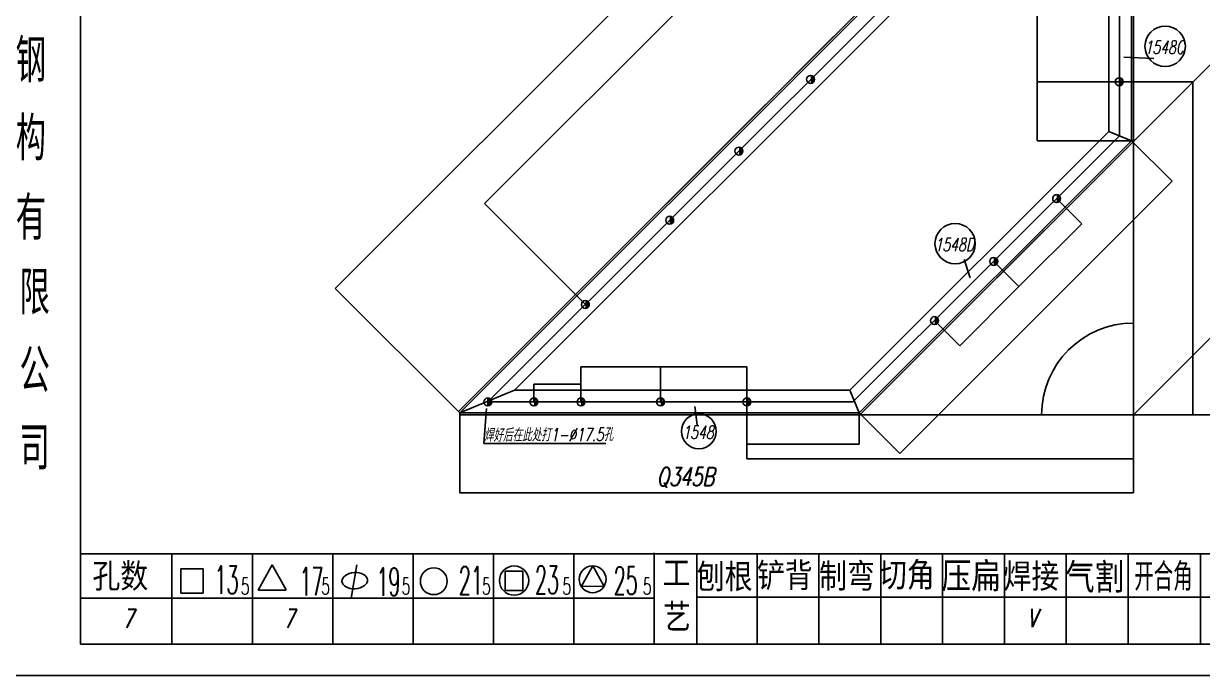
# Model space of a CAD drawing. Header units: millimetres. Extents: x -1378 to 644, y -1773 to 1979.
# Drawn here: x -1078.6 to -888, y -1773 to -1667.5 of the extents above; entities that cross this region are included whole.
import ezdxf
from ezdxf.enums import TextEntityAlignment as Align

# ---------------------------------------------------------------- set-up
doc = ezdxf.new("R2010")
doc.units = ezdxf.units.MM
for name, color, linetype in [('1', 7, 'Continuous'), ('11', 7, 'Continuous'), ('12', 7, 'Continuous')]:
    doc.layers.add(name, color=color, linetype=linetype)
doc.styles.add('hz', font='txt.shx', dxfattribs={"width": 0.7, "oblique": 12, "bigfont": 'hztxt.shx'})
doc.dimstyles.new('ISO-25', dxfattribs={"dimscale": 0.001, "dimtxt": 2.5, "dimasz": 2.5, "dimexe": 1.25, "dimexo": 0.625, "dimtad": 1, "dimtxsty": 'Standard', "dimcen": 2.5, "dimadec": 0, "dimazin": 0, "dimtfac": 1, "dimtmove": 0, "dimatfit": 3, "dimfxl": 0, "dimarcsym": 0})
doc.dimstyles.new('ISO-25$0', dxfattribs={"dimscale": 0.001, "dimtxt": 2, "dimasz": 1, "dimexe": 1.25, "dimexo": 0.625, "dimtad": 1, "dimdsep": 46, "dimtxsty": 'Standard', "dimcen": 2.5, "dimclrd": 1, "dimclre": 2, "dimclrt": 6, "dimadec": 0, "dimazin": 0, "dimtfac": 1, "dimtmove": 0, "dimatfit": 0, "dimfxl": 0, "dimarcsym": 0})
doc.dimstyles.new('ISO-25$7', dxfattribs={"dimtxt": 2.5, "dimasz": 0.6, "dimexe": 1.25, "dimexo": 0.625, "dimtad": 1, "dimdsep": 46, "dimtxsty": 'Standard', "dimcen": 2.5, "dimadec": 0, "dimazin": 0, "dimtfac": 1, "dimtmove": 0, "dimatfit": 3, "dimfxl": 0, "dimarcsym": 0})

# ---------------------------------------------------------------- blocks, each defined once
blk = doc.blocks.new('*D168')
at = {"color": 0, "lineweight": -2}
for p, q in [((-897.9967424707376, -1676.927389034514), (-914.6969242917452, -1676.927389034514)), ((-914.6956742917451, -1676.929889034514), (-914.6956742917451, -1686.460975844586)), ((-899.125249962551, -1686.463475844586), (-914.6969242917452, -1686.463475844586))]:
    blk.add_line(p, q, dxfattribs=at)
at = {"color": 0}
for points in [[(-914.6960909584118, -1676.929889034514), (-914.6952576250785, -1676.929889034514), (-914.6956742917451, -1676.927389034514)], [(-914.6960909584118, -1686.460975844586), (-914.6952576250785, -1686.460975844586), (-914.6956742917451, -1686.463475844586)]]:
    blk.add_solid(points, dxfattribs=at)
at = {"layer": 'Defpoints', "color": 0}
for p in [(-897.9961174707375, -1676.927389034514), (-914.6956742917451, -1686.463475844586), (-899.124624962551, -1686.463475844586)]:
    blk.add_point(p, dxfattribs=at)
at = {"color": 0, "insert": (-914.697549291745, -1681.592443437879), "char_height": 0.0025, "attachment_point": 5, "rotation": 90}
blk.add_mtext('{\\f宋体|b0|i0|c134|p54;113}', dxfattribs=at)
blk = doc.blocks.new('*D169')
at = {"color": 0, "lineweight": -2}
for p, q in [((-897.9954924707375, -1676.927389034514), (-889.4887011580527, -1676.927389034514)), ((-889.4899511580527, -1676.929889034514), (-889.4899511580527, -1730.817453116763)), ((-899.123999962551, -1730.819953116763), (-889.4887011580527, -1730.819953116763))]:
    blk.add_line(p, q, dxfattribs=at)
at = {"color": 0}
for points in [[(-889.4903678247193, -1676.929889034514), (-889.489534491386, -1676.929889034514), (-889.4899511580527, -1676.927389034514)], [(-889.4903678247193, -1730.817453116763), (-889.489534491386, -1730.817453116763), (-889.4899511580527, -1730.819953116763)]]:
    blk.add_solid(points, dxfattribs=at)
at = {"layer": 'Defpoints', "color": 0}
for p in [(-897.9961174707375, -1676.927389034514), (-899.124624962551, -1730.819953116763), (-889.4899511580527, -1730.819953116763)]:
    blk.add_point(p, dxfattribs=at)
at = {"color": 0, "insert": (-889.4918261580525, -1704.539924598688), "char_height": 0.0025, "attachment_point": 5, "rotation": 90}
blk.add_mtext('{\\f宋体|b0|i0|c134|p54;736}', dxfattribs=at)
blk = doc.blocks.new('*D160')
at = {"color": 0, "lineweight": -2}
for p, q in [((-919.5798180149565, -1601.754759241335), (-1028.189818837949, -1710.364760064327)), ((-899.6628055403584, -1621.668236182028), (-919.57893413148, -1601.752107590906)), ((-1008.276341897257, -1730.281772538925), (-1028.192470488379, -1710.365643947803))]:
    blk.add_line(p, q, dxfattribs=at)
at = {"color": 0}
for points in [[(-919.580112642782, -1601.75446461351), (-919.579523387131, -1601.755053869161), (-919.5780502480035, -1601.752991474382)], [(-1028.190113465775, -1710.364465436501), (-1028.189524210124, -1710.365054692152), (-1028.191586604902, -1710.36652783128)]]:
    blk.add_solid(points, dxfattribs=at)
at = {"layer": 'Defpoints', "color": 0}
for p in [(-899.6623635986201, -1621.668678123766), (-1028.191586604902, -1710.36652783128), (-1008.275899955519, -1730.282214480663)]:
    blk.add_point(p, dxfattribs=at)
at = {"color": 0, "insert": (-973.8861442516672, -1656.058433827616), "char_height": 0.0025, "attachment_point": 5, "rotation": 44.99999999999969}
blk.add_mtext('{\\f宋体|b0|i0|c134|p54;2254}', dxfattribs=at)
blk = doc.blocks.new('*D161')
at = {"color": 0, "lineweight": -2}
for p, q in [((-953.968689835317, -1675.975004360491), (-877.0483487002305, -1599.054663225446)), ((-822.2064935361558, -1653.898286156503), (-877.047464816754, -1599.057314875875)), ((-899.1241830208128, -1730.819511175025), (-822.2038418857262, -1653.899170039979))]:
    blk.add_line(p, q, dxfattribs=at)
at = {"color": 0}
for points in [[(-877.0471701889285, -1599.05702024805), (-877.0477594445795, -1599.057609503701), (-877.049232583707, -1599.055547108922)], [(-822.2061989083303, -1653.897991528677), (-822.2067881639813, -1653.898580784329), (-822.2047257692027, -1653.900053923456)]]:
    blk.add_solid(points, dxfattribs=at)
at = {"layer": 'Defpoints', "color": 0}
for p in [(-877.049232583707, -1599.055547108922), (-953.9691317770553, -1675.975446302229), (-899.124624962551, -1730.819953116763)]:
    blk.add_point(p, dxfattribs=at)
at = {"color": 0, "insert": (-849.6256533512402, -1626.476474690975), "char_height": 0.0025, "attachment_point": 5, "rotation": 314.9999999999846}
blk.add_mtext('{\\f宋体|b0|i0|c134|p54;1139}', dxfattribs=at)
blk = doc.blocks.new('*D170')
at = {"layer": '1', "color": 0, "lineweight": -2}
for p, q in [((-961.6226277360602, -1728.741578116754), (-961.6226277360602, -1735.556739083508)), ((-943.4811022346969, -1730.820578116763), (-943.4811022346969, -1735.556739083508)), ((-961.6201277360601, -1735.555489083508), (-943.483602234697, -1735.555489083508))]:
    blk.add_line(p, q, dxfattribs=at)
at = {"layer": '1', "color": 0}
for points in [[(-961.6201277360601, -1735.555072416842), (-961.6201277360601, -1735.555905750175), (-961.6226277360602, -1735.555489083508)], [(-943.483602234697, -1735.555072416842), (-943.483602234697, -1735.555905750175), (-943.4811022346969, -1735.555489083508)]]:
    blk.add_solid(points, dxfattribs=at)
at = {"layer": 'Defpoints', "color": 0}
for p in [(-961.6226277360602, -1728.740953116754), (-943.4811022346969, -1730.819953116763), (-943.4811022346969, -1735.555489083508)]:
    blk.add_point(p, dxfattribs=at)
at = {"layer": '1', "color": 0, "insert": (-952.5518649853785, -1735.553614083508), "char_height": 0.0025, "attachment_point": 5}
blk.add_mtext('{\\f宋体|b0|i0|c134|p54;113}', dxfattribs=at)
blk = doc.blocks.new('*D171')
at = {"layer": '1', "color": 0, "lineweight": -2}
for p, q in [((-899.4391830208135, -1686.463917786324), (-892.8751854547711, -1693.027915352362)), ((-936.9157788434397, -1737.066740974107), (-892.8778371052006, -1693.028799235839)), ((-943.4806602929585, -1730.505395058498), (-936.9166627269162, -1737.069392624536))]:
    blk.add_line(p, q, dxfattribs=at)
at = {"layer": '1', "color": 0}
for points in [[(-892.8781317330261, -1693.028504608013), (-892.8775424773752, -1693.029093863664), (-892.8760693382476, -1693.027031468886)], [(-936.9160734712652, -1737.066446346281), (-936.9154842156144, -1737.067035601932), (-936.9175466103927, -1737.06850874106)]]:
    blk.add_solid(points, dxfattribs=at)
at = {"layer": 'Defpoints', "color": 0}
for p in [(-899.4396249625518, -1686.463475844586), (-892.8760693382476, -1693.027031468886), (-943.4811022346968, -1730.50495311676)]:
    blk.add_point(p, dxfattribs=at)
at = {"layer": '1', "color": 0, "insert": (-914.0585686558575, -1714.206879136079), "char_height": 0.0025, "attachment_point": 5, "rotation": 45.00000000001878}
blk.add_mtext('{\\f??|b0|i0|c134|p54;874}', dxfattribs=at)
blk = doc.blocks.new('*D162')
at = {"color": 0, "lineweight": -2}
for p, q in [((-1004.083903625928, -1696.644432302846), (-931.2331560819625, -1623.793684758888)), ((-914.9011829450137, -1640.122122361932), (-931.232272198486, -1623.791033108458)), ((-987.7554660228852, -1712.976405439797), (-1004.086555276358, -1696.645316186323))]:
    blk.add_line(p, q, dxfattribs=at)
at = {"color": 0}
for points in [[(-931.233450709788, -1623.793390131062), (-931.232861454137, -1623.793979386713), (-931.2313883150096, -1623.791916991935)], [(-1004.084198253754, -1696.644137675021), (-1004.083608998103, -1696.644726930672), (-1004.085671392881, -1696.646200069799)]]:
    blk.add_solid(points, dxfattribs=at)
at = {"layer": 'Defpoints', "color": 0}
for p in [(-931.2313883150096, -1623.791916991935), (-914.9007410032755, -1640.122564303671), (-987.755024081147, -1712.976847381535)]:
    blk.add_point(p, dxfattribs=at)
at = {"color": 0, "insert": (-968.2469829316349, -1660.804859958127), "char_height": 0.0025, "attachment_point": 5, "rotation": 44.99999999999705}
blk.add_mtext('{\\f宋体|b0|i0|c134|p54;300}x{\\f宋体|b0|i0|c134|p54;6}', dxfattribs=at)
blk = doc.blocks.new('*D163')
at = {"color": 0, "lineweight": -2}
for p, q in [((-961.6226277360602, -1728.741578116754), (-961.6226277360602, -1737.951432780078)), ((-899.124624962551, -1730.820578116763), (-899.124624962551, -1737.951432780078)), ((-961.6201277360601, -1737.950182780078), (-899.1271249625511, -1737.950182780078))]:
    blk.add_line(p, q, dxfattribs=at)
at = {"color": 0}
for points in [[(-961.6201277360601, -1737.949766113411), (-961.6201277360601, -1737.950599446744), (-961.6226277360602, -1737.950182780078)], [(-899.1271249625511, -1737.949766113411), (-899.1271249625511, -1737.950599446744), (-899.124624962551, -1737.950182780078)]]:
    blk.add_solid(points, dxfattribs=at)
at = {"layer": 'Defpoints', "color": 0}
for p in [(-961.6226277360602, -1728.740953116754), (-899.124624962551, -1730.819953116763), (-899.124624962551, -1737.950182780078)]:
    blk.add_point(p, dxfattribs=at)
at = {"color": 0, "insert": (-930.3736263493056, -1737.948307780078), "char_height": 0.0025, "attachment_point": 5}
blk.add_mtext('{\\f宋体|b0|i0|c134|p54;736}', dxfattribs=at)
blk = doc.blocks.new('*D164')
at = {"color": 0, "lineweight": -2}
for p, q in [((-899.123999962551, -1621.891416759834), (-883.3933572087692, -1621.891416759834)), ((-883.3946072087692, -1621.893916759834), (-883.3946072087692, -1730.817453116763)), ((-899.123999962551, -1730.819953116763), (-883.3933572087692, -1730.819953116763))]:
    blk.add_line(p, q, dxfattribs=at)
at = {"color": 0}
for points in [[(-883.3950238754359, -1621.893916759834), (-883.3941905421026, -1621.893916759834), (-883.3946072087692, -1621.891416759834)], [(-883.3950238754359, -1730.817453116763), (-883.3941905421026, -1730.817453116763), (-883.3946072087692, -1730.819953116763)]]:
    blk.add_solid(points, dxfattribs=at)
at = {"layer": 'Defpoints', "color": 0}
for p in [(-899.124624962551, -1621.891416759834), (-899.124624962551, -1730.819953116763), (-883.3946072087692, -1730.819953116763)]:
    blk.add_point(p, dxfattribs=at)
at = {"color": 0, "insert": (-883.396482208769, -1681.273929777628), "char_height": 0.0025, "attachment_point": 5, "rotation": 90}
blk.add_mtext('{\\f宋体|b0|i0|c134|p54;1599}', dxfattribs=at)
blk = doc.blocks.new('*D165')
at = {"color": 0, "lineweight": -2}
for p, q in [((-1008.05316131945, -1730.820578116763), (-1008.05316131945, -1743.433025793593)), ((-899.124624962551, -1735.906652091343), (-899.124624962551, -1743.433025793593)), ((-1008.05066131945, -1743.431775793593), (-899.1271249625511, -1743.431775793593))]:
    blk.add_line(p, q, dxfattribs=at)
at = {"color": 0}
for points in [[(-1008.05066131945, -1743.431359126927), (-1008.05066131945, -1743.43219246026), (-1008.05316131945, -1743.431775793593)], [(-899.1271249625511, -1743.431359126927), (-899.1271249625511, -1743.43219246026), (-899.124624962551, -1743.431775793593)]]:
    blk.add_solid(points, dxfattribs=at)
at = {"layer": 'Defpoints', "color": 0}
for p in [(-1008.05316131945, -1730.819953116763), (-899.124624962551, -1735.906027091343), (-899.124624962551, -1743.431775793593)]:
    blk.add_point(p, dxfattribs=at)
at = {"color": 0, "insert": (-953.5888931410005, -1743.429900793593), "char_height": 0.0025, "attachment_point": 5}
blk.add_mtext('{\\f宋体|b0|i0|c134|p54;1599}', dxfattribs=at)
blk = doc.blocks.new('*D166')
at = {"color": 0, "lineweight": -2}
blk.add_arc((-899.124624962551, -1730.819953116763), 14.83989622571061, 90.00965232146994, 179.99034767853, dxfattribs=at)
at = {"color": 0}
for points in [[(-899.1271249976387, -1715.979640434968), (-899.127124927445, -1715.980473768298), (-899.1246249625508, -1715.980056891052)], [(-913.9641043110154, -1730.817453151868), (-913.9649376443456, -1730.817453081675), (-913.9645211882614, -1730.819953116763)]]:
    blk.add_solid(points, dxfattribs=at)
at = {"layer": 'Defpoints', "color": 0}
for p in [(-899.1246249625508, -1621.891416759834), (-911.9763520835411, -1723.400005003907), (-1008.05316131945, -1730.819953116763), (-899.124624962551, -1730.819953116763), (-899.124624962551, -1730.819953116763)]:
    blk.add_point(p, dxfattribs=at)
at = {"color": 0, "insert": (-907.8491688643235, -1718.813267195062), "char_height": 0.0025, "attachment_point": 5, "rotation": 36.00367271152734}
blk.add_mtext('90°', dxfattribs=at)
blk = doc.blocks.new('*D167')
at = {"color": 0, "lineweight": -2}
for p, q in [((-975.9894284714038, -1697.995742996551), (-884.464375701495, -1606.470690226635)), ((-851.7355205373822, -1639.201313157698), (-884.4634918180186, -1606.473341877064)), ((-943.2579216568618, -1730.727249811091), (-851.7328688869527, -1639.202197041175))]:
    blk.add_line(p, q, dxfattribs=at)
at = {"color": 0}
for points in [[(-884.4631971901931, -1606.473047249239), (-884.4637864458441, -1606.47363650489), (-884.4652595849715, -1606.471574110111)], [(-851.7352259095567, -1639.201018529873), (-851.7358151652077, -1639.201607785524), (-851.7337527704292, -1639.203080924651)]]:
    blk.add_solid(points, dxfattribs=at)
at = {"layer": 'Defpoints', "color": 0}
for p in [(-884.4652595849715, -1606.471574110111), (-975.9898704131421, -1697.996184938289), (-943.2583635986, -1730.727691752829)]:
    blk.add_point(p, dxfattribs=at)
at = {"color": 0, "insert": (-868.0981803524857, -1622.836001692167), "char_height": 0.0025, "attachment_point": 5, "rotation": 315.00000000000216}
blk.add_mtext('{\\f宋体|b0|i0|c134|p54;700}', dxfattribs=at)
blk = doc.blocks.new('xytfsc')
at = {"color": 243}
for p, q in [((-0.06670189302062168, 0.1556999999999807), (-0.06670189302062168, -0.03041769200676575)), ((-0.06670189302062168, -0.01580359560226546), (0.2069206040023625, -0.01580359560226546)), ((-0.05192775084779611, -0.01580359560226546), (-0.05192775084779611, -0.03041769200676575)), ((-0.0389277508478193, -0.03041769200676575), (-0.0389277508478193, -0.01580359560226546)), ((-0.02592775084778565, -0.01580359560226546), (-0.02592775084778565, -0.03041769200676575)), ((-0.01292775084780884, -0.03041769200676575), (-0.01292775084780884, -0.01580359560226546)), ((7.224915222481254e-05, -0.01580359560226546), (7.224915222481254e-05, -0.03041769200676575)), ((0.01307224915220162, -0.0302819796132649), (0.01307224915220162, -0.01580359560226546)), ((0.0426919161558027, -0.03036583533575871), (0.0426919161558027, -0.01570061183649435)), ((0.05269191615579361, -0.03036583533575871), (0.05269191615579361, -0.01570061183649435)), ((0.06269191615578451, -0.03036583533575871), (0.06269191615578451, -0.01570061183649435)), ((0.07269191615577542, -0.03036583533575871), (0.07269191615577542, -0.01570061183649435)), ((0.08269191615576632, -0.03036583533575871), (0.08269191615576632, -0.01570061183649435)), ((0.09269191615581407, -0.03036583533575871), (0.09269191615581407, -0.01570061183649435)), ((0.102691916155805, -0.03036583533575871), (0.102691916155805, -0.01570061183649435)), ((0.1144049236795291, -0.03053781203299016), (0.1144049236795291, -0.01587258853372581)), ((-0.05048480263676025, -0.02216373035882774), (-0.05048480263676025, -0.01822926644671091)), ((-0.04686708076590718, -0.01822926644671091), (-0.05048480263676025, -0.01822926644671091)), ((-0.04686708076590718, -0.01822926644671091), (-0.04686708076590718, -0.02216373035882774)), ((-0.03572373924024019, -0.01759791586492659), (-0.03800989078163808, -0.02169668912300543)), ((-0.03346529881744742, -0.02166899407642225), (-0.03572373924024019, -0.01759791586492659)), ((-0.02200695944068853, -0.01759838219815996), (-0.02293684695340004, -0.02300541378001347)), ((0.004830003859665921, -0.01861207898791511), (0.00193582636299483, -0.01861207898791511)), ((0.00193582636299483, -0.02175965011757447), (0.00193582636299483, -0.01861207898791511)), ((0.004830003859665921, -0.01861207898791511), (0.004830003859665921, -0.02175965011757447)), ((0.01611402239055282, -0.01775831488304042), (0.01428510115741177, -0.02103733348950348)), ((0.01792077472882114, -0.02101517745221421), (0.01611402239055282, -0.01775831488304042)), ((-0.04686708076590718, -0.02216373035882774), (-0.05048480263676025, -0.02216373035882774)), ((-0.03800005462673595, -0.02172372488995328), (-0.03347897966173774, -0.02172372488995328)), ((0.004830003859665921, -0.02175965011757447), (0.00193582636299483, -0.02175965011757447)), ((0.01431171815258325, -0.02108781472843296), (0.01794739172399262, -0.02107673604096866)), ((0.03293604349468582, -0.02282133209506404), (0.2069206040023625, -0.02282133209506404)), ((0.02607224915217843, -0.02298197961327836), (-0.06670189302062168, -0.02298197961327836)), ((-0.06670189302062168, -0.03041769200676575), (0.2069206040023625, -0.03041769200676575)), ((-0.07180189302064888, -0.03550000000000003), (-0.08180189302063978, -0.03550000000000003)), ((-0.07180189302064888, -0.03550000000000003), (0.2119981069793931, -0.03550000000000003))]:
    blk.add_line(p, q, dxfattribs=at)
at = {"color": 25}
for p, q in [((0.02607224915217843, -0.0302819796132649), (0.02607224915217843, -0.01568197961323498)), ((0.03297843533735489, -0.03048923032871292), (0.03297843533735489, -0.015889230328683))]:
    blk.add_line(p, q, dxfattribs=at)
at = {"color": 243}
for centre, radius in [((-0.009582155382162783, -0.02025092920551791), 0.00217561732827997), ((0.003407718477063226, -0.02014333020655207), 0.002369953329622078), ((0.01609636409548842, -0.0199313602378634), 0.00217561732827997)]:
    blk.add_circle(centre, radius, dxfattribs=at)
blk.add_ellipse((-0.02237046103383078, -0.02015827340265836), major_axis=(-0.002062659495382668, -0.0001351756295155492), ratio=0.631198260949918, dxfattribs=at)
at = {"color": 243, "style": 'hz'}
for s, height, width, p in [('钢', 0.006999999999999999, 0.7, (-0.07719585007359397, 0.06049329061205705)), ('构', 0.006999999999999999, 0.7, (-0.07719585007359397, 0.04788110145058405)), ('有', 0.006999999999999999, 0.7, (-0.07719585007359397, 0.03500140037114258)), ('限', 0.006999999999999999, 0.7, (-0.07658584270095103, 0.02293366727998497)), ('公', 0.006999999999999999, 0.7, (-0.07658584270095103, 0.01031732387083545)), ('司', 0.006999999999999999, 0.7, (-0.07658584270095103, -0.002230952025500332)), ('开合角', 0.0045, 0.7, (0.1036835877846721, -0.02178813139981733)), ('13', 0.0045, 0.5, (-0.04502721137996046, -0.02227006754184052)), ('17', 0.0045, 0.5, (-0.03130114412024965, -0.02253916149793261)), ('19', 0.0045, 0.5, (-0.01885191850092893, -0.02259557977048238)), ('21', 0.0045, 0.5, (-0.00553038687158447, -0.02237613483582485)), ('23', 0.0045, 0.5, (0.006791355083094586, -0.02228307153647896)), ('25', 0.0045, 0.5, (0.01951661638022928, -0.02242476536251664)), ('5', 0.002693249999999999, 0.6, (-0.04077264305934192, -0.02242096852363423)), ('5', 0.002693249999999999, 0.6, (-0.02777264305936511, -0.02242096852363423)), ('5', 0.002693249999999999, 0.6, (-0.0147726430593883, -0.02242096852363423)), ('5', 0.002693249999999999, 0.6, (-0.00177264305935465, -0.02242096852363423)), ('5', 0.002693249999999999, 0.6, (0.01122735694062216, -0.02242096852363423)), ('5', 0.002693249999999999, 0.6, (0.02422735694065581, -0.02242096852363423))]:
    blk.add_text(s, height=height, dxfattribs=dict(at, width=width)).set_placement(p)
for s, height, p in [('孔数', 0.0045, (-0.06478007560255661, -0.02179219429489015)), ('压扁', 0.0048, (0.07253166959404156, -0.02191633846563085)), ('气割', 0.0048, (0.09248400186405037, -0.02209650407114444))]:
    blk.add_text(s, height=height, dxfattribs=at).set_placement(p)
at = {"color": 25, "style": 'hz'}
for s, p in [('工', (0.02740716187170678, -0.02128382374563492)), ('刨根', (0.03295636141248737, -0.02187364499558092)), ('铲背', (0.04268726910831278, -0.02168679435850257)), ('制弯', (0.05274347044380023, -0.02179229979843561)), ('切角', (0.06242599489652834, -0.02161270702770074)), ('焊接', (0.08255816148815087, -0.02181036329294378)), ('艺', (0.02748576950156634, -0.02837945118942392))]:
    blk.add_text(s, height=0.0045, dxfattribs=at).set_placement(p)
blk = doc.blocks.new('*D172')
at = {"layer": '1', "color": 2, "lineweight": -2}
for p, q in [((-921.7097744344576, -1705.99981747499), (-917.6269607466836, -1710.082631162766)), ((-931.2861120606874, -1715.576155101215), (-927.2032983729134, -1719.658968788991))]:
    blk.add_line(p, q, dxfattribs=at)
at = {"layer": '1', "color": 1, "lineweight": -2}
blk.add_line((-927.2034751496087, -1719.657377798733), (-917.6285517369413, -1710.08245438607), dxfattribs=at)
at = {"layer": '1', "color": 1}
for points in [[(-917.6286695880715, -1710.08233653494), (-917.6284338858111, -1710.082572237201), (-917.6278446301601, -1710.081747279289)], [(-927.2035930007389, -1719.657259947603), (-927.2033572984785, -1719.657495649864), (-927.2041822563899, -1719.658084905514)]]:
    blk.add_solid(points, dxfattribs=at)
at = {"layer": 'Defpoints', "color": 0}
for p in [(-921.7102163761958, -1705.999375533251), (-917.6278446301601, -1710.081747279289), (-931.2865540024256, -1715.575713159477)]:
    blk.add_point(p, dxfattribs=at)
at = {"layer": '1', "color": 6, "insert": (-922.4171624917944, -1714.868767043883), "char_height": 0.002, "attachment_point": 5, "rotation": 44.9999999999864}
blk.add_mtext('200', dxfattribs=at)
blk = doc.blocks.new('*D173')
at = {"layer": '1', "color": 2, "lineweight": -2}
for p, q in [((-911.5356296920299, -1695.825672732562), (-907.4528160042555, -1699.908486420337)), ((-921.7097744344571, -1705.999817474987), (-917.6269607466829, -1710.082631162762))]:
    blk.add_line(p, q, dxfattribs=at)
at = {"layer": '1', "color": 1, "lineweight": -2}
blk.add_line((-917.6271375233782, -1710.081040172504), (-907.4544069945132, -1699.908309643642), dxfattribs=at)
at = {"layer": '1', "color": 1}
for points in [[(-907.4545248456435, -1699.908191792512), (-907.454289143383, -1699.908427494772), (-907.453699887732, -1699.907602536861)], [(-917.6272553745085, -1710.080922321374), (-917.627019672248, -1710.081158023635), (-917.6278446301594, -1710.081747279286)]]:
    blk.add_solid(points, dxfattribs=at)
at = {"layer": 'Defpoints', "color": 0}
for p in [(-911.5360716337682, -1695.825230790824), (-907.453699887732, -1699.907602536861), (-921.7102163761954, -1705.999375533248)]:
    blk.add_point(p, dxfattribs=at)
at = {"layer": '1', "color": 6, "insert": (-912.5419213074651, -1704.993525859554), "char_height": 0.002, "attachment_point": 5, "rotation": 44.999999999992}
blk.add_mtext('200', dxfattribs=at)
blk = doc.blocks.new('*D174')
at = {"layer": '1', "color": 2, "lineweight": -2}
for p, q in [((-975.592796052124, -1728.740328116752), (-975.592796052124, -1723.084572032853)), ((-961.6226277360602, -1728.740328116752), (-961.6226277360602, -1723.084572032853))]:
    blk.add_line(p, q, dxfattribs=at)
at = {"layer": '1', "color": 1, "lineweight": -2}
blk.add_line((-961.6236277360601, -1723.085822032853), (-975.591796052124, -1723.085822032853), dxfattribs=at)
at = {"layer": '1', "color": 1}
for points in [[(-975.591796052124, -1723.085655366186), (-975.591796052124, -1723.08598869952), (-975.592796052124, -1723.085822032853)], [(-961.6236277360601, -1723.085655366186), (-961.6236277360601, -1723.08598869952), (-961.6226277360602, -1723.085822032853)]]:
    blk.add_solid(points, dxfattribs=at)
at = {"layer": 'Defpoints', "color": 0}
for p in [(-975.592796052124, -1723.085822032853), (-975.592796052124, -1728.740953116752), (-961.6226277360602, -1728.740953116752)]:
    blk.add_point(p, dxfattribs=at)
at = {"layer": '1', "color": 6, "insert": (-968.6077118940921, -1723.084197032853), "char_height": 0.002, "attachment_point": 5}
blk.add_mtext('250', dxfattribs=at)
blk = doc.blocks.new('*D175')
at = {"layer": '1', "color": 2, "lineweight": -2}
for p, q in [((-988.4608886873684, -1728.740328116752), (-988.4608886873684, -1723.084572032853)), ((-975.592796052124, -1728.740328116752), (-975.592796052124, -1723.084572032853))]:
    blk.add_line(p, q, dxfattribs=at)
at = {"layer": '1', "color": 1, "lineweight": -2}
blk.add_line((-975.5937960521239, -1723.085822032853), (-988.4598886873684, -1723.085822032853), dxfattribs=at)
at = {"layer": '1', "color": 1}
for points in [[(-988.4598886873684, -1723.085655366186), (-988.4598886873684, -1723.08598869952), (-988.4608886873684, -1723.085822032853)], [(-975.5937960521239, -1723.085655366186), (-975.5937960521239, -1723.08598869952), (-975.592796052124, -1723.085822032853)]]:
    blk.add_solid(points, dxfattribs=at)
at = {"layer": 'Defpoints', "color": 0}
for p in [(-988.4608886873684, -1723.085822032853), (-988.4608886873684, -1728.740953116752), (-975.592796052124, -1728.740953116752)]:
    blk.add_point(p, dxfattribs=at)
at = {"layer": '1', "color": 6, "insert": (-982.0268423697462, -1723.084197032853), "char_height": 0.002, "attachment_point": 5}
blk.add_mtext('250', dxfattribs=at)
blk = doc.blocks.new('*D176')
at = {"layer": '1', "color": 2, "lineweight": -2}
for p, q in [((-996.0747306228333, -1728.740328116752), (-996.0747306228333, -1725.860740386268)), ((-988.4608886873684, -1728.740328116752), (-988.4608886873684, -1725.860740386268))]:
    blk.add_line(p, q, dxfattribs=at)
at = {"layer": '1', "color": 1, "lineweight": -2}
blk.add_line((-996.0737306228333, -1725.861990386268), (-988.4618886873684, -1725.861990386268), dxfattribs=at)
at = {"layer": '1', "color": 1}
for points in [[(-996.0737306228333, -1725.861823719602), (-996.0737306228333, -1725.862157052935), (-996.0747306228333, -1725.861990386268)], [(-988.4618886873684, -1725.861823719602), (-988.4618886873684, -1725.862157052935), (-988.4608886873684, -1725.861990386268)]]:
    blk.add_solid(points, dxfattribs=at)
at = {"layer": 'Defpoints', "color": 0}
for p in [(-988.4608886873684, -1725.861990386268), (-996.0747306228333, -1728.740953116752), (-988.4608886873684, -1728.740953116752)]:
    blk.add_point(p, dxfattribs=at)
at = {"layer": '1', "color": 6, "insert": (-992.2678096551008, -1725.860365386268), "char_height": 0.002, "attachment_point": 5}
blk.add_mtext('200', dxfattribs=at)
blk = doc.blocks.new('*D177')
at = {"layer": '1', "color": 2, "lineweight": -2}
for p, q in [((-901.4020081803402, -1664.142863616715), (-914.6969242917472, -1664.142863616715)), ((-901.4020081803402, -1676.927389034514), (-914.6969242917472, -1676.927389034514))]:
    blk.add_line(p, q, dxfattribs=at)
at = {"layer": '1', "color": 1, "lineweight": -2}
blk.add_line((-914.6956742917472, -1676.926389034514), (-914.6956742917472, -1664.143863616714), dxfattribs=at)
at = {"layer": '1', "color": 1}
for points in [[(-914.6958409584139, -1664.143863616714), (-914.6955076250805, -1664.143863616714), (-914.6956742917472, -1664.142863616715)], [(-914.6958409584139, -1676.926389034514), (-914.6955076250805, -1676.926389034514), (-914.6956742917472, -1676.927389034514)]]:
    blk.add_solid(points, dxfattribs=at)
at = {"layer": 'Defpoints', "color": 0}
for p in [(-914.6956742917472, -1664.142863616715), (-901.4013831803402, -1664.142863616715), (-901.4013831803402, -1676.927389034514)]:
    blk.add_point(p, dxfattribs=at)
at = {"layer": '1', "color": 6, "insert": (-914.697299291747, -1670.535126325614), "char_height": 0.002, "attachment_point": 5, "rotation": 90}
blk.add_mtext('250', dxfattribs=at)

msp = doc.modelspace()

# ---------------------------------------------------------------- hatches: boundary and pattern name
h = msp.add_hatch(color=256)
h.paths.add_polyline_path([(-950.6870795265434, -1676.549705842601), (-951.327882542214, -1676.549705842601), (-951.327882542214, -1677.190508858272, 0.414213562373095)])
h.paths.add_polyline_path([(-950.7825917219157, -1676.213125352715), (-951.138882542208, -1676.360705842624), (-951.327882542214, -1676.549705842601), (-950.6870795265434, -1676.549705842601, 0.1391392372976045)])
h.paths.add_polyline_path([(-951.327882542214, -1675.908902826959), (-951.327882542214, -1676.438992205898), (-951.138882542208, -1676.360705842624), (-950.8747663844281, -1676.096589684843, 0.198912367380411)])
h = msp.add_hatch(color=256)
h.paths.add_polyline_path([(-900.760580164698, -1676.927389034514), (-901.4013831803402, -1676.927389034514), (-901.4013831803402, -1677.568192050156, 0.414213562373095)])
h.paths.add_polyline_path([(-900.8560923600703, -1676.590808544599), (-901.2123831803626, -1676.738389034508), (-901.4013831803402, -1676.927389034514), (-900.760580164698, -1676.927389034514, 0.1391392372976045)])
h.paths.add_polyline_path([(-901.4013831803402, -1676.286586018843), (-901.4013831803402, -1676.816675397786), (-901.2123831803626, -1676.738389034508), (-900.9482670225827, -1676.474272876731, 0.198912367380411)])
h = msp.add_hatch(color=256)
h.paths.add_polyline_path([(-962.2787085811941, -1688.141334897249), (-962.9195115968647, -1688.141334897249), (-962.9195115968647, -1688.78213791292, 0.414213562373095)])
h.paths.add_polyline_path([(-962.3742207765664, -1687.804754407363), (-962.7305115968587, -1687.952334897273), (-962.9195115968647, -1688.141334897249), (-962.2787085811941, -1688.141334897249, 0.1391392372976045)])
h.paths.add_polyline_path([(-962.9195115968647, -1687.500531881607), (-962.9195115968647, -1688.03062126055), (-962.7305115968587, -1687.952334897273), (-962.4663954390788, -1687.688218739491, 0.198912367380411)])
h = msp.add_hatch(color=256)
h.paths.add_polyline_path([(-910.8952686180975, -1695.825230790826), (-911.5360716337681, -1695.825230790826), (-911.5360716337681, -1696.466033806468, 0.414213562373095)])
h.paths.add_polyline_path([(-910.9907808134698, -1695.488650300911), (-911.3470716337621, -1695.63623079082), (-911.5360716337681, -1695.825230790826), (-910.8952686180975, -1695.825230790826, 0.1391392372976045)])
h.paths.add_polyline_path([(-911.5360716337681, -1695.184427775181), (-911.5360716337681, -1695.714517154123), (-911.3470716337621, -1695.63623079082), (-911.0829554759822, -1695.372114633068, 0.198912367380411)])
h = msp.add_hatch(color=256)
h.paths.add_polyline_path([(-973.4751600074223, -1699.337786323478), (-974.115963023093, -1699.337786323478), (-974.115963023093, -1699.978589339149, 0.414213562373095)])
h.paths.add_polyline_path([(-973.5706722027946, -1699.001205833592), (-973.926963023087, -1699.148786323502), (-974.115963023093, -1699.337786323478), (-973.4751600074223, -1699.337786323478, 0.1391392372976045)])
h.paths.add_polyline_path([(-974.115963023093, -1698.696983307836), (-974.115963023093, -1699.227072686779), (-973.926963023087, -1699.148786323502), (-973.6628468653071, -1698.884670165724, 0.198912367380411)])
h = msp.add_hatch(color=256)
h.paths.add_polyline_path([(-921.069413360525, -1705.999375533251), (-921.7102163761956, -1705.999375533251), (-921.7102163761956, -1706.640178548892, 0.414213562373095)])
h.paths.add_polyline_path([(-921.1649255558973, -1705.662795043336), (-921.5212163761896, -1705.810375533245), (-921.7102163761956, -1705.999375533251), (-921.069413360525, -1705.999375533251, 0.1391392372976045)])
h.paths.add_polyline_path([(-921.7102163761956, -1705.358572517609), (-921.7102163761956, -1705.888661896548), (-921.5212163761896, -1705.810375533245), (-921.2571002184097, -1705.546259375493, 0.198912367380411)])
h = msp.add_hatch(color=256)
h.paths.add_polyline_path([(-987.1142210654765, -1712.976847381535), (-987.7550240811471, -1712.976847381535), (-987.7550240811471, -1713.617650397206, 0.414213562373095)])
h.paths.add_polyline_path([(-987.2097332608488, -1712.640266891649), (-987.5660240811411, -1712.787847381558), (-987.7550240811471, -1712.976847381535), (-987.1142210654765, -1712.976847381535, 0.1391392372976045)])
h.paths.add_polyline_path([(-987.7550240811471, -1712.336044365893), (-987.7550240811471, -1712.866133744832), (-987.5660240811411, -1712.787847381558), (-987.3019079233612, -1712.523731223777, 0.198912367380411)])
h = msp.add_hatch(color=256)
h.paths.add_polyline_path([(-930.6457509867553, -1715.575713159476), (-931.2865540024259, -1715.575713159476), (-931.2865540024259, -1716.216516175122, 0.414213562373095)])
h.paths.add_polyline_path([(-930.7412631821276, -1715.239132669565), (-931.0975540024199, -1715.386713159471), (-931.2865540024259, -1715.575713159476), (-930.6457509867553, -1715.575713159476, 0.1391392372976045)])
h.paths.add_polyline_path([(-931.2865540024259, -1714.934910143835), (-931.2865540024259, -1715.464999522777), (-931.0975540024199, -1715.386713159471), (-930.83343784464, -1715.122597001722, 0.198912367380411)])
h = msp.add_hatch(color=256)
h.paths.add_polyline_path([(-1002.886399216491, -1728.740953116754), (-1003.527202232133, -1728.740953116754), (-1003.527202232133, -1729.381756132396, 0.414213562373095)])
h.paths.add_polyline_path([(-1002.981911411863, -1728.404372626839), (-1003.338202232127, -1728.551953116748), (-1003.527202232133, -1728.740953116754), (-1002.886399216491, -1728.740953116754, 0.1391392372976045)])
h.paths.add_polyline_path([(-1003.527202232133, -1728.100150101083), (-1003.527202232133, -1728.630239480022), (-1003.338202232127, -1728.551953116748), (-1003.074086074347, -1728.287836958967, 0.198912367380411)])
h = msp.add_hatch(color=256)
h.paths.add_polyline_path([(-995.4339276071911, -1728.740953116754), (-996.0747306228333, -1728.740953116754), (-996.0747306228333, -1729.381756132396, 0.414213562373095)])
h.paths.add_polyline_path([(-995.5294398025634, -1728.404372626839), (-995.8857306228557, -1728.551953116748), (-996.0747306228333, -1728.740953116754), (-995.4339276071911, -1728.740953116754, 0.1391392372976045)])
h.paths.add_polyline_path([(-996.0747306228333, -1728.100150101083), (-996.0747306228333, -1728.630239480022), (-995.8857306228557, -1728.551953116748), (-995.6216144650758, -1728.287836958967, 0.198912367380411)])
h = msp.add_hatch(color=256)
h.paths.add_polyline_path([(-987.8200856717262, -1728.740953116754), (-988.4608886873684, -1728.740953116754), (-988.4608886873684, -1729.381756132396, 0.414213562373095)])
h.paths.add_polyline_path([(-987.9155978670985, -1728.404372626839), (-988.2718886873909, -1728.551953116748), (-988.4608886873684, -1728.740953116754), (-987.8200856717262, -1728.740953116754, 0.1391392372976045)])
h.paths.add_polyline_path([(-988.4608886873684, -1728.100150101083), (-988.4608886873684, -1728.630239480022), (-988.2718886873909, -1728.551953116748), (-988.007772529611, -1728.287836958967, 0.198912367380411)])
h = msp.add_hatch(color=256)
h.paths.add_polyline_path([(-974.9519930364818, -1728.740953116754), (-975.592796052124, -1728.740953116754), (-975.592796052124, -1729.381756132396, 0.414213562373095)])
h.paths.add_polyline_path([(-975.0475052318541, -1728.404372626839), (-975.403796052118, -1728.551953116748), (-975.592796052124, -1728.740953116754), (-974.9519930364818, -1728.740953116754, 0.1391392372976045)])
h.paths.add_polyline_path([(-975.592796052124, -1728.100150101083), (-975.592796052124, -1728.630239480022), (-975.403796052118, -1728.551953116748), (-975.1396798943381, -1728.287836958967, 0.198912367380411)])
h = msp.add_hatch(color=256)
h.paths.add_polyline_path([(-960.981824720418, -1728.740953116754), (-961.6226277360602, -1728.740953116754), (-961.6226277360602, -1729.381756132396, 0.414213562373095)])
h.paths.add_polyline_path([(-961.0773369157903, -1728.404372626839), (-961.4336277360826, -1728.551953116748), (-961.6226277360602, -1728.740953116754), (-960.981824720418, -1728.740953116754, 0.1391392372976045)])
h.paths.add_polyline_path([(-961.6226277360602, -1728.100150101083), (-961.6226277360602, -1728.630239480022), (-961.4336277360826, -1728.551953116748), (-961.1695115783027, -1728.287836958967, 0.198912367380411)])

# ---------------------------------------------------------------- linework, layer by layer
for p, q in [((-895.8451165829877, -1673.152155880469), (-900.6930856104111, -1672.925503220962)), ((-899.4396249625515, -1686.463475844586), (-899.124624962551, -1686.463475844586)), ((-899.4396249625515, -1686.463475844586), (-899.2168863264544, -1686.686214480683)), ((-1003.527202232133, -1728.100150101081), (-1003.527202232133, -1729.381756132394)), ((-1008.05316131945, -1730.50495311676), (-1008.275899955519, -1730.282214480663)), ((-1008.05316131945, -1730.50495311676), (-1008.05316131945, -1730.81995311676)), ((-970.0607797800819, -1729.458036065889), (-969.6895132129248, -1732.426133917268)), ((-943.4811022346969, -1730.50495311676), (-943.4811022346969, -1730.81995311676)), ((-943.4811022346969, -1730.50495311676), (-943.2583635985998, -1730.727691752829))]:
    msp.add_line(p, q)
for centre, radius in [((-893.9861099416908, -1671.18539137331), 3.271309547534474), ((-951.327882542214, -1676.5497058426), 0.6408030156517271), ((-901.4013831803402, -1676.927389034514), 0.6408030156517271), ((-962.9195115968646, -1688.141334897249), 0.6408030156517271), ((-911.5360716337681, -1695.825230790824), 0.6408030156517271), ((-974.115963023093, -1699.337786323479), 0.6408030156517271), ((-927.9548420208719, -1703.119309719145), 3.261382626458915), ((-921.7102163761956, -1705.999375533249), 0.6408030156517271), ((-987.755024081147, -1712.976847381533), 0.6408030156517271), ((-931.2865540024258, -1715.575713159477), 0.6408030156517271), ((-1003.527202232133, -1728.740953116752), 0.6408030156517271), ((-996.0747306228333, -1728.740953116752), 0.6408030156517271), ((-988.4608886873684, -1728.740953116752), 0.6408030156517271), ((-975.592796052124, -1728.740953116752), 0.6408030156517271), ((-961.6226277360602, -1728.740953116752), 0.6408030156517271), ((-969.4034412418353, -1733.496284876363), 2.825441832518118)]:
    msp.add_circle(centre, radius)
at = {"layer": '1', "color": 4}
msp.add_line((-901.4013831803402, -1676.927389034514), (-897.9961174707375, -1676.927389034514), dxfattribs=at)
at = {"layer": '1', "color": 7}
msp.add_line((-925.4955434166073, -1708.669355948728), (-926.4806387890528, -1705.670703276204), dxfattribs=at)
at = {"layer": '11', "color": 6, "linetype": 'Continuous'}
for p, q in [((-899.6623635986202, -1621.668678123764), (-1008.275899955519, -1730.282214480663)), ((-899.4396249625515, -1621.891416759833), (-1008.05316131945, -1730.50495311676)), ((-899.4396249625515, -1686.463475844586), (-899.4396249625515, -1621.891416759833)), ((-899.124624962551, -1730.81995311676), (-899.124624962551, -1621.891416759833)), ((-901.3926249625376, -1626.606375847156), (-1003.527202232133, -1728.740953116752)), ((-901.3926249625376, -1685.654516757292), (-901.3926249625376, -1626.606375847156)), ((-903.0936249625347, -1630.712953116752), (-999.231624962531, -1726.850953116749)), ((-903.0936249625347, -1684.94993948769), (-903.0936249625347, -1630.712953116752)), ((-903.0936249625347, -1684.94993948769), (-944.9946385915928, -1726.850953116749)), ((-901.3926249625376, -1685.654516757292), (-944.479061321997, -1728.740953116752)), ((-899.4396249625515, -1686.463475844586), (-943.4811022346969, -1730.50495311676)), ((-899.2168863264544, -1686.686214480683), (-943.2583635985998, -1730.727691752829)), ((-944.9946385915928, -1726.850953116749), (-999.231624962531, -1726.850953116749)), ((-944.479061321997, -1728.740953116752), (-1003.527202232133, -1728.740953116752)), ((-943.4811022346969, -1730.50495311676), (-1008.05316131945, -1730.50495311676)), ((-899.124624962551, -1730.81995311676), (-1008.05316131945, -1730.81995311676))]:
    msp.add_line(p, q, dxfattribs=at)
at = {"layer": '11', "color": 4, "linetype": 'Continuous'}
for p, q in [((-903.0936249625347, -1684.94993948769), (-899.4396249625515, -1686.463475844586)), ((-999.231624962531, -1726.850953116749), (-1008.05316131945, -1730.50495311676)), ((-944.9946385915928, -1726.850953116749), (-943.4811022346685, -1730.50495311676))]:
    msp.add_line(p, q, dxfattribs=at)

# ---------------------------------------------------------------- block references
at = {"layer": '1', "color": 7, "xscale": 1000, "yscale": 1000, "zscale": 1000}
msp.add_blockref('xytfsc', (-1002.68026146645, -1737.505157173526), dxfattribs=at)

# ---------------------------------------------------------------- texts
at = {"layer": '1', "color": 7, "style": 'hz', "oblique": 12, "width": 0.7}
for s, p in [('7', (-1061.680261466447, -1765.305157173539)), ('7', (-1035.680261466465, -1765.305157173539)), ('V', (-915.4850016475655, -1765.205157173536))]:
    msp.add_text(s, height=3, dxfattribs=at).set_placement(p, align=Align.CENTER)
at = {"layer": '12', "color": 173, "style": 'hz', "oblique": 12, "width": 0.7}
for s, height, p in [('1548C', 2.1, (-894.1180538392905, -1671.331370151133)), ('1548D', 2.1, (-928.0867859185, -1703.265288496968)), ('1548', 2.1, (-969.5353851394634, -1733.642263654157)), ('Q345B', 3, (-971.5643421096138, -1740.977944468479))]:
    msp.add_text(s, height=height, dxfattribs=at).set_placement(p, align=Align.MIDDLE)
msp.add_text('焊好后在此处打1-%%C17.5孔', height=2.1, rotation=0.4115335193557789, dxfattribs=at).set_placement((-993.72723472595, -1733.958076740034), align=Align.MIDDLE)

# ---------------------------------------------------------------- dimensions: what is measured, and where the dimension line sits
for p1, p2, distance, text, picture, middle in [((-899.124624962551, -1730.819953116763), (-953.9691317770553, -1675.975446302229), -108.7811646555754, '{\\f宋体|b0|i0|c134|p54;1139}', '*D161', (-849.6256533512402, -1626.476474690975)), ((-899.6623635986202, -1621.668678123766), (-1008.275899955519, -1730.282214480663), -28.165034163530255, '{\\f宋体|b0|i0|c134|p54;2254}', '*D160', (-973.8861442516672, -1656.058433827616)), ((-943.2583635985998, -1730.727691752829), (-975.9898704131422, -1697.996184938289), -129.4353459241235, '{\\f宋体|b0|i0|c134|p54;700}', '*D167', (-868.0981803524857, -1622.836001692167))]:
    dim = msp.add_aligned_dim(p1=p1, p2=p2, distance=distance, text=text, dimstyle='ISO-25')
    dim.commit()
    dim.dimension.update_dxf_attribs({"geometry": picture, "text_midpoint": middle})
dim = msp.add_angular_dim_2l(base=(-911.9763520835411, -1723.400005003907), line1=((-899.124624962551, -1730.819953116763), (-1008.05316131945, -1730.819953116763)), line2=((-899.124624962551, -1730.819953116763), (-899.124624962551, -1621.891416759834)), dimstyle='ISO-25')
dim.commit()
dim.dimension.update_dxf_attribs({"geometry": '*D166', "text_midpoint": (-907.8480666697425, -1718.814784031277), "dimtype": 162})
for base, p1, p2, angle, text, picture, middle in [((-883.3946072087692, -1730.819953116763), (-899.124624962551, -1621.891416759834), (-899.124624962551, -1730.819953116763), 270, '{\\f宋体|b0|i0|c134|p54;1599}', '*D164', (-883.394607208769, -1681.273929777628)), ((-931.2313883150096, -1623.791916991935), (-987.7550240811471, -1712.976847381535), (-914.9007410032754, -1640.122564303671), 44.99999999999696, '{\\f宋体|b0|i0|c134|p54;300}x{\\f宋体|b0|i0|c134|p54;6}', '*D162', (-968.2456571064201, -1660.806185783342))]:
    dim = msp.add_linear_dim(base=base, p1=p1, p2=p2, angle=angle, text=text, dimstyle='ISO-25')
    dim.commit()
    dim.dimension.update_dxf_attribs({"geometry": picture, "text_midpoint": middle, "dimtype": 161})
for base, p2, text, picture, middle in [((-914.6956742917451, -1686.463475844586), (-899.124624962551, -1686.463475844586), '{\\f宋体|b0|i0|c134|p54;113}', '*D168', (-914.6956742917449, -1681.592443437879)), ((-889.4899511580527, -1730.819953116763), (-899.124624962551, -1730.819953116763), '{\\f宋体|b0|i0|c134|p54;736}', '*D169', (-889.4899511580525, -1704.539924598688))]:
    dim = msp.add_linear_dim(base=base, p1=(-897.9961174707375, -1676.927389034514), p2=p2, angle=90, text=text, dimstyle='ISO-25$0', override={"dimscale": 0.001, "dimtxt": 2.5, "dimasz": 2.5, "dimdsep": 44, "dimclrd": 0, "dimclre": 0, "dimclrt": 0, "dimatfit": 3})
    dim.commit()
    dim.dimension.update_dxf_attribs({"geometry": picture, "text_midpoint": middle, "dimtype": 160})
for base, p1, p2, text, picture, middle in [((-899.124624962551, -1737.950182780078), (-961.6226277360602, -1728.740953116754), (-899.124624962551, -1730.819953116763), '{\\f宋体|b0|i0|c134|p54;736}', '*D163', (-930.3736263493056, -1737.948307780078)), ((-899.124624962551, -1743.431775793593), (-1008.05316131945, -1730.819953116763), (-899.124624962551, -1735.906027091343), '{\\f宋体|b0|i0|c134|p54;1599}', '*D165', (-953.5888931410005, -1743.429900793593))]:
    dim = msp.add_linear_dim(base=base, p1=p1, p2=p2, text=text, dimstyle='ISO-25')
    dim.commit()
    dim.dimension.update_dxf_attribs({"geometry": picture, "text_midpoint": middle})
at = {"layer": '1', "color": 7}
dim = msp.add_linear_dim(base=(-914.6956742917472, -1664.142863616715), p1=(-901.4013831803402, -1676.927389034514), p2=(-901.4013831803402, -1664.142863616715), angle=90, text='250', dimstyle='ISO-25$0', override={"dimzin": 0}, dxfattribs=at)
dim.commit()
dim.dimension.update_dxf_attribs({"geometry": '*D177', "text_midpoint": (-914.697299291747, -1670.535126325614)})
at = {"layer": '1', "color": 4}
dim = msp.add_linear_dim(base=(-892.8760693382476, -1693.027031468886), p1=(-943.4811022346969, -1730.50495311676), p2=(-899.4396249625515, -1686.463475844586), angle=45.00000000001864, text='{\\f??|b0|i0|c134|p54;874}', dimstyle='ISO-25$0', override={"dimscale": 0.001, "dimtxt": 2.5, "dimasz": 2.5, "dimzin": 0, "dimdsep": 44, "dimclrd": 0, "dimclre": 0, "dimclrt": 0, "dimatfit": 3}, dxfattribs=at)
dim.commit()
dim.dimension.update_dxf_attribs({"geometry": '*D171', "text_midpoint": (-914.0572428306426, -1714.208204961294), "dimtype": 161})
at = {"layer": '1', "color": 7}
for p1, p2, distance, picture, middle in [((-921.7102163761956, -1705.999375533249), (-911.5360716337681, -1695.825230790824), -5.773345489893671, '*D173', (-912.5419213074651, -1704.993525859554)), ((-931.2865540024258, -1715.575713159477), (-921.7102163761955, -1705.999375533251), -5.773345489893832, '*D172', (-922.4171624917944, -1714.868767043883))]:
    dim = msp.add_aligned_dim(p1=p1, p2=p2, distance=distance, text='200', dimstyle='ISO-25$0', override={"dimzin": 0}, dxfattribs=at)
    dim.commit()
    dim.dimension.update_dxf_attribs({"geometry": picture, "text_midpoint": middle})
for base, p1, p2, text, picture, middle in [((-988.4608886873684, -1723.085822032853), (-975.592796052124, -1728.740953116752), (-988.4608886873684, -1728.740953116752), '250', '*D175', (-982.0268423697462, -1723.084197032853)), ((-975.592796052124, -1723.085822032853), (-961.6226277360602, -1728.740953116752), (-975.592796052124, -1728.740953116752), '250', '*D174', (-968.6077118940921, -1723.084197032853)), ((-988.4608886873684, -1725.861990386268), (-996.0747306228333, -1728.740953116752), (-988.4608886873684, -1728.740953116752), '200', '*D176', (-992.2678096551008, -1725.860365386268))]:
    dim = msp.add_linear_dim(base=base, p1=p1, p2=p2, text=text, dimstyle='ISO-25$0', override={"dimzin": 0}, dxfattribs=at)
    dim.commit()
    dim.dimension.update_dxf_attribs({"geometry": picture, "text_midpoint": middle})
at = {"layer": '1', "color": 4}
dim = msp.add_linear_dim(base=(-943.4811022346969, -1735.555489083508), p1=(-961.6226277360602, -1728.740953116754), p2=(-943.4811022346969, -1730.819953116763), text='{\\f宋体|b0|i0|c134|p54;113}', dimstyle='ISO-25$0', override={"dimscale": 0.001, "dimtxt": 2.5, "dimasz": 2.5, "dimzin": 0, "dimdsep": 44, "dimclrd": 0, "dimclre": 0, "dimclrt": 0, "dimatfit": 3}, dxfattribs=at)
dim.commit()
dim.dimension.update_dxf_attribs({"geometry": '*D170', "text_midpoint": (-952.5518649853785, -1735.553614083508)})

# ---------------------------------------------------------------- leaders
msp.add_leader([(-1003.722145550851, -1729.788455120964), (-1004.163679960099, -1735.484764632329), (-984.4269355458812, -1735.484764632329)], dimstyle='ISO-25$7', override={"dimgap": 0.625, "dimtad": 0})

doc.saveas('drawing.dxf')
